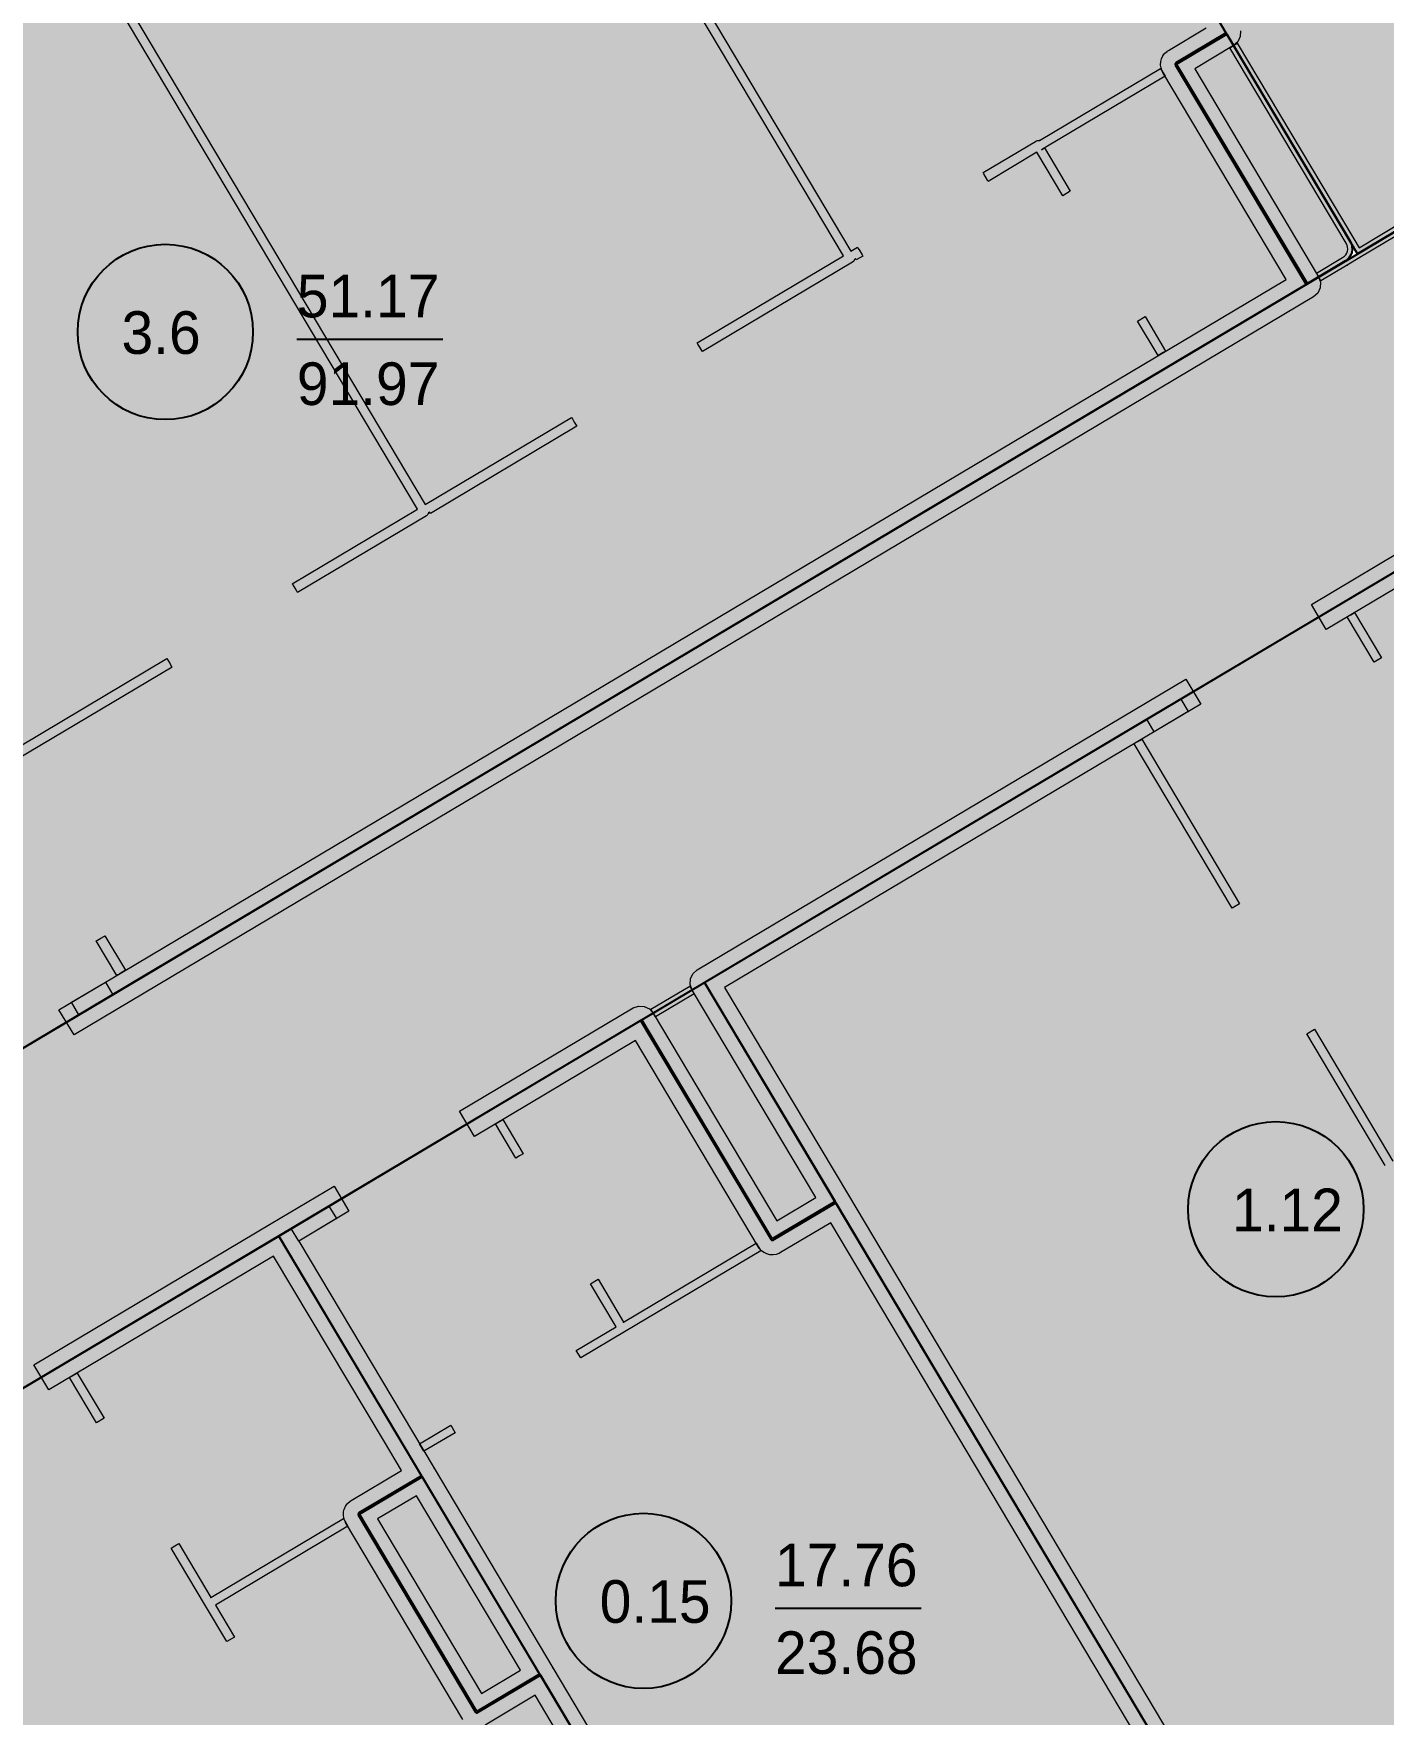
# Model space of a CAD drawing. Header units: millimetres. Extents: x 0 to 312583, y -208103 to 25097.
# Drawn here: x 122184 to 131423, y -75170 to -63664 of the extents above; entities that cross this region are included whole.
import ezdxf

# ---------------------------------------------------------------- set-up
doc = ezdxf.new("R2010")
doc.units = ezdxf.units.MM
doc.linetypes.add('Solid', pattern=[0])
for name, color, linetype, lineweight in [('Inner Walls', 5, 'Solid', 0), ('One-Bedroom Apartment', 151, 'Solid', 25), ('Room Objects', 47, 'Solid', 15), ('Room Walls', 47, 'Solid', 35), ('Service Area', 252, 'Solid', 25), ('Studio Apartment', 151, 'Solid', 25), ('Three-Bedroom Apartment', 250, 'Solid', 25), ('Two-Bedroom Apartment', 1, 'Solid', 35)]:
    doc.layers.add(name, color=color, linetype=linetype, lineweight=lineweight)
doc.styles.add('Dialog.plain', font='Dialog.plain')

msp = doc.modelspace()

# ---------------------------------------------------------------- hatches: boundary and pattern name
at = {"layer": 'One-Bedroom Apartment', "linetype": 'Solid', "lineweight": 25}
msp.add_hatch(color=250, dxfattribs=at).paths.add_polyline_path([(126777, -70159), (129692, -68424), (132607, -66688), (133583, -68329), (133154, -68585), (133152, -68586), (133151, -68588), (133150, -68589), (133149, -68591), (133149, -68593), (133149, -68595), (133150, -68597), (133150, -68599), (133954, -69948), (133955, -69950), (133956, -69951), (133958, -69952), (133960, -69953), (133962, -69953), (133964, -69953), (133966, -69952), (133968, -69952), (134397, -69696), (136177, -72686), (133263, -74421), (130348, -76157)], flags=0)
at = {"layer": 'Room Objects', "linetype": 'Solid', "lineweight": 0}
for points in [[(129855, -68443), (129804, -68357), (129804, -68357), (130036, -68219), (130087, -68305), (130087, -68305)], [(122676, -70157), (122727, -70243), (122727, -70243), (122495, -70381), (122444, -70295)], [(123999, -71930), (123948, -71844), (123948, -71844), (124206, -71690), (124257, -71776), (124257, -71776)]]:
    msp.add_hatch(color=5, dxfattribs=at).paths.add_polyline_path(points, flags=0)
at = {"layer": 'Service Area', "linetype": 'Solid', "lineweight": 25}
for points in [[(151986, -52823), (153009, -54541), (120948, -73630), (119925, -71911)], [(127676, -59173), (127676, -59173), (128013, -58973), (130927, -57237), (134498, -63235), (131583, -64970), (131246, -65171)], [(130008, -63873), (130352, -63668), (131195, -65085), (131204, -65103), (131208, -65122), (131209, -65141), (131206, -65161), (131200, -65179), (131189, -65196), (131176, -65210), (131160, -65222), (130903, -65375)], [(127240, -71915), (126347, -70415), (126777, -70159), (127670, -71659)], [(124415, -73800), (124844, -73544), (125648, -74894), (125218, -75150)]]:
    msp.add_hatch(color=254, dxfattribs=at).paths.add_polyline_path(points, flags=0)
at = {"layer": 'Studio Apartment', "linetype": 'Solid', "lineweight": 25}
msp.add_hatch(color=252, dxfattribs=at).paths.add_polyline_path([(123862, -71895), (126339, -70420), (126339, -70420), (127232, -71920), (127233, -71921), (127234, -71923), (127236, -71924), (127238, -71924), (127240, -71924), (127242, -71924), (127243, -71924), (127245, -71923), (127675, -71667), (130348, -76157), (127433, -77892)], flags=0)
at = {"layer": 'Three-Bedroom Apartment', "linetype": 'Solid', "lineweight": 25}
msp.add_hatch(color=150, dxfattribs=at).paths.add_polyline_path([(116353, -65914), (119268, -64179), (122183, -62443), (125098, -60708), (127676, -59173), (130347, -63659), (130347, -63659), (130003, -63864), (130001, -63865), (130000, -63867), (129999, -63868), (129998, -63870), (129998, -63872), (129998, -63874), (129999, -63876), (129999, -63878), (130894, -65380), (128669, -66705), (125754, -68441), (122839, -70176), (120363, -71650), (120363, -71650), (118578, -68652), (118576, -68650), (118575, -68649), (118573, -68648), (118571, -68647), (118570, -68647), (118568, -68647), (118566, -68648), (118564, -68649), (118134, -68904), (118134, -68905)], flags=0)
at = {"layer": 'Two-Bedroom Apartment', "linetype": 'Solid', "lineweight": 25}
msp.add_hatch(color=151, dxfattribs=at).paths.add_polyline_path([(113439, -67650), (116353, -65914), (120436, -72771), (120948, -73630), (123862, -71895), (124839, -73536), (124410, -73791), (124408, -73793), (124407, -73794), (124406, -73796), (124405, -73798), (124405, -73799), (124405, -73801), (124405, -73803), (124406, -73805), (125209, -75155), (125211, -75156), (125212, -75158), (125214, -75159), (125215, -75159), (125217, -75160), (125219, -75159), (125221, -75159), (125223, -75158), (125653, -74902), (125653, -74902), (127433, -77892), (124518, -79628), (121603, -81363), (121603, -81363), (117493, -74459), (117508, -74468), (117509, -74469), (117528, -74476), (117530, -74476), (117549, -74479), (117551, -74479), (117571, -74478), (117573, -74478), (117592, -74473), (117594, -74473), (117611, -74464), (117612, -74464), (117870, -74310), (117871, -74309), (117873, -74308), (117874, -74306), (117874, -74304), (117875, -74302), (117875, -74300), (117874, -74298), (117873, -74297), (116545, -72065), (116544, -72064), (116542, -72062), (116541, -72061), (116539, -72061), (116537, -72060), (116535, -72060), (116533, -72061), (116531, -72062), (116187, -72266), (116187, -72266)], flags=0)

# ---------------------------------------------------------------- linework, layer by layer
at = {"layer": 'Inner Walls', "color": 47, "linetype": 'Solid', "lineweight": 15}
for p, q in [((129952, -63778), (130209, -63625)), ((130398, -63745), (130132, -63904)), ((130427, -63719), (130398, -63745)), ((130443, -63684), (130427, -63719)), ((130445, -63645), (130443, -63684)), ((129898, -63877), (129899, -63857)), ((129899, -63855), (129904, -63836)), ((129899, -63857), (129899, -63855)), ((129904, -63836), (129905, -63834)), ((129905, -63834), (129913, -63817)), ((129913, -63817), (129914, -63815)), ((129914, -63815), (129926, -63799)), ((129926, -63799), (129927, -63798)), ((129927, -63798), (129942, -63785)), ((129942, -63785), (129944, -63783)), ((129944, -63783), (129952, -63778)), ((129898, -63879), (129898, -63877)), ((129901, -63898), (129898, -63879)), ((129901, -63900), (129901, -63898)), ((129908, -63918), (129901, -63900)), ((129909, -63920), (129908, -63918)), ((129913, -63929), (129909, -63920)), ((130757, -65346), (129913, -63929)), ((130132, -63904), (130980, -65329)), ((128618, -66620), (130757, -65346)), ((130980, -65329), (130993, -65366)), ((130945, -65466), (125805, -68527)), ((130974, -65440), (130945, -65466)), ((130991, -65405), (130974, -65440)), ((130993, -65366), (130991, -65405)), ((122788, -70090), (128618, -66620)), ((130930, -67571), (132555, -66603)), ((132572, -66826), (131032, -67742)), ((131032, -67742), (130930, -67571)), ((126726, -70073), (130070, -68082)), ((130070, -68082), (130173, -68254)), ((130173, -68254), (129743, -68510)), ((125805, -68527), (122461, -70518)), ((129743, -68510), (126914, -70194)), ((126697, -70100), (126726, -70073)), ((122358, -70346), (122788, -70090)), ((126678, -70174), (126680, -70135)), ((126691, -70211), (126678, -70174)), ((126680, -70135), (126697, -70100)), ((127538, -71632), (126691, -70211)), ((126914, -70194), (127761, -71616)), ((122461, -70518), (122358, -70346)), ((125100, -71041), (126288, -70334)), ((126288, -70334), (126324, -70321)), ((126324, -70321), (126363, -70323)), ((126363, -70323), (126399, -70340)), ((126399, -70340), (126425, -70369)), ((126425, -70369), (127271, -71791)), ((126304, -70557), (125202, -71213)), ((127146, -71971), (126304, -70557)), ((125202, -71213), (125100, -71041)), ((123811, -71809), (124241, -71553)), ((124241, -71553), (124343, -71725)), ((127271, -71791), (127538, -71632)), ((127761, -71616), (130306, -75891)), ((124343, -71725), (123999, -71930)), ((122186, -72776), (123811, -71809)), ((127640, -71804), (127296, -72009)), ((130134, -75993), (127640, -71804)), ((123999, -71930), (124925, -73485)), ((127151, -71979), (127146, -71971)), ((127152, -71981), (127151, -71979)), ((127165, -71995), (127152, -71981)), ((127167, -71996), (127165, -71995)), ((127182, -72008), (127167, -71996)), ((127184, -72009), (127182, -72008)), ((127202, -72018), (127184, -72009)), ((127204, -72018), (127202, -72018)), ((127223, -72023), (127204, -72018)), ((127225, -72023), (127223, -72023)), ((127244, -72024), (127225, -72023)), ((127246, -72024), (127244, -72024)), ((127266, -72021), (127246, -72024)), ((127267, -72021), (127266, -72021)), ((127286, -72014), (127267, -72021)), ((127288, -72014), (127286, -72014)), ((127296, -72009), (127288, -72014)), ((123827, -72032), (122288, -72948)), ((124585, -73304), (123827, -72032)), ((122288, -72948), (122186, -72776)), ((124702, -73501), (124585, -73304)), ((124358, -73705), (124702, -73501)), ((124925, -73485), (125739, -74851)), ((124312, -73762), (124320, -73744)), ((124320, -73744), (124321, -73742)), ((124321, -73742), (124333, -73727)), ((124333, -73727), (124334, -73725)), ((124334, -73725), (124349, -73712)), ((124349, -73712), (124350, -73711)), ((124350, -73711), (124358, -73705)), ((124804, -73673), (124538, -73831)), ((125516, -74868), (124804, -73673)), ((124305, -73804), (124306, -73785)), ((124305, -73806), (124305, -73804)), ((124308, -73825), (124305, -73806)), ((124306, -73783), (124311, -73764)), ((124306, -73785), (124306, -73783)), ((124308, -73827), (124308, -73825)), ((124315, -73846), (124308, -73827)), ((124311, -73764), (124312, -73762)), ((124316, -73848), (124315, -73846)), ((124320, -73856), (124316, -73848)), ((125123, -75206), (124320, -73856)), ((124538, -73831), (125249, -75026)), ((125249, -75026), (125516, -74868)), ((125739, -74851), (127391, -77626)), ((125618, -75039), (125274, -75244)), ((127219, -77729), (125618, -75039))]:
    msp.add_line(p, q, dxfattribs=at)
for p in [(124925, -73485), (125739, -74851)]:
    msp.add_point(p, dxfattribs=at)
at = {"layer": 'One-Bedroom Apartment', "color": 250, "linetype": 'Solid', "lineweight": 25}
for p, q in [((129692, -68424), (132607, -66688)), ((126777, -70159), (129692, -68424)), ((130348, -76157), (126777, -70159))]:
    msp.add_line(p, q, dxfattribs=at)
at = {"layer": 'Room Objects', "color": 0, "linetype": 'Solid', "lineweight": 0}
for p, q in [((129804, -68357), (130036, -68219)), ((130036, -68219), (130087, -68305)), ((130087, -68305), (129855, -68443)), ((129855, -68443), (129804, -68357)), ((122444, -70295), (122676, -70157)), ((122676, -70157), (122727, -70243)), ((122495, -70381), (122444, -70295)), ((122727, -70243), (122495, -70381)), ((123948, -71844), (124206, -71690)), ((124257, -71776), (123999, -71930)), ((124206, -71690), (124257, -71776)), ((123999, -71930), (123948, -71844))]:
    msp.add_line(p, q, dxfattribs=at)
for p in [(130087, -68305), (129804, -68357), (122727, -70243), (124257, -71776), (123948, -71844)]:
    msp.add_point(p, dxfattribs=at)
at = {"layer": 'Room Walls', "color": 47, "linetype": 'Solid', "lineweight": 9}
for p, q in [((127728, -65184), (125200, -60938)), ((125252, -60907), (127779, -65153)), ((124813, -66919), (122285, -62674)), ((122337, -62643), (124864, -66888)), ((133972, -63583), (131262, -65196)), ((130372, -63761), (130423, -63730)), ((130423, -63730), (131221, -65069)), ((131169, -65099), (130372, -63761)), ((129070, -64396), (129898, -63903)), ((129929, -63955), (129113, -64441)), ((129898, -63903), (129929, -63955)), ((128684, -64614), (129042, -64401)), ((129042, -64401), (129045, -64400)), ((129045, -64400), (129047, -64399)), ((129047, -64399), (129052, -64397)), ((129052, -64397), (129054, -64396)), ((129054, -64396), (129060, -64395)), ((129060, -64395), (129062, -64395)), ((129062, -64395), (129068, -64396)), ((129068, -64396), (129070, -64396)), ((129052, -64476), (128719, -64675)), ((129229, -64773), (129052, -64476)), ((129082, -64459), (129104, -64446)), ((129101, -64448), (129082, -64459)), ((129104, -64446), (129101, -64448)), ((129113, -64441), (129104, -64446)), ((129104, -64446), (129280, -64742)), ((128689, -64623), (128684, -64614)), ((128714, -64666), (128689, -64623)), ((128719, -64675), (128714, -64666)), ((129280, -64742), (129229, -64773)), ((131257, -65130), (131568, -64944)), ((127779, -65153), (127824, -65126)), ((127824, -65126), (127829, -65135)), ((131175, -65113), (131169, -65099)), ((131178, -65126), (131175, -65113)), ((131179, -65140), (131178, -65126)), ((131221, -65069), (131257, -65130)), ((126726, -65780), (127728, -65184)), ((127789, -65228), (126762, -65840)), ((127798, -65221), (127789, -65228)), ((127803, -65210), (127798, -65221)), ((127810, -65204), (127803, -65209)), ((127803, -65209), (127803, -65210)), ((127815, -65213), (127810, -65204)), ((127860, -65186), (127815, -65213)), ((127829, -65135), (127839, -65150)), ((127839, -65150), (127855, -65178)), ((127855, -65178), (127860, -65186)), ((130965, -65304), (131144, -65197)), ((131144, -65197), (131156, -65188)), ((131156, -65188), (131165, -65178)), ((131165, -65178), (131172, -65166)), ((131172, -65166), (131177, -65153)), ((131262, -65196), (131176, -65248)), ((131177, -65153), (131179, -65140)), ((130995, -65355), (130965, -65304)), ((131176, -65248), (130995, -65355)), ((129740, -65632), (129792, -65601)), ((129881, -65868), (129740, -65632)), ((129792, -65601), (129932, -65837)), ((126731, -65789), (126726, -65780)), ((126744, -65811), (126731, -65789)), ((126757, -65832), (126744, -65811)), ((126762, -65840), (126757, -65832)), ((129915, -65847), (129881, -65868)), ((129932, -65837), (129915, -65847)), ((124864, -66888), (125867, -66292)), ((125902, -66352), (124900, -66948)), ((125867, -66292), (125872, -66300)), ((125872, -66300), (125885, -66323)), ((125885, -66323), (125897, -66343)), ((125897, -66343), (125902, -66352)), ((123955, -67430), (124813, -66919)), ((124874, -66964), (123991, -67490)), ((124883, -66956), (124874, -66964)), ((124888, -66945), (124883, -66956)), ((124895, -66940), (124888, -66944)), ((124888, -66944), (124888, -66945)), ((124900, -66948), (124895, -66940)), ((123960, -67438), (123955, -67430)), ((123974, -67461), (123960, -67438)), ((123986, -67481), (123974, -67461)), ((123991, -67490), (123986, -67481)), ((131175, -67657), (131200, -67642)), ((131359, -67967), (131175, -67657)), ((131200, -67642), (131226, -67627)), ((131226, -67627), (131410, -67936)), ((121950, -68624), (123096, -67941)), ((123132, -68001), (121985, -68684)), ((123096, -67941), (123118, -67979)), ((123118, -67979), (123127, -67993)), ((123127, -67993), (123132, -68001)), ((131410, -67936), (131359, -67967)), ((129716, -68523), (129743, -68510)), ((129717, -68525), (129716, -68523)), ((130387, -69651), (129717, -68525)), ((129743, -68510), (129756, -68502)), ((129756, -68502), (129769, -68494)), ((129769, -68494), (130439, -69620)), ((130439, -69620), (130387, -69651)), ((122644, -69856), (122664, -69844)), ((122664, -69844), (122673, -69839)), ((122673, -69839), (122814, -70075)), ((122613, -69875), (122622, -69869)), ((122754, -70111), (122613, -69875)), ((122622, -69869), (122644, -69856)), ((122762, -70106), (122754, -70111)), ((122776, -70097), (122762, -70106)), ((122814, -70075), (122776, -70097)), ((126409, -70343), (126676, -70185)), ((126676, -70185), (126706, -70236)), ((126706, -70236), (126440, -70395)), ((126440, -70395), (126409, -70343)), ((130899, -70510), (130951, -70479)), ((131436, -71412), (130899, -70510)), ((130951, -70479), (131488, -71382)), ((125345, -71128), (125397, -71098)), ((125397, -71098), (125536, -71332)), ((125484, -71362), (125345, -71128)), ((125536, -71332), (125510, -71347)), ((125510, -71347), (125484, -71362)), ((126223, -72485), (127130, -71945)), ((127161, -71997), (126228, -72552)), ((127130, -71945), (127161, -71997)), ((125996, -72222), (126048, -72191)), ((126171, -72516), (125996, -72222)), ((126048, -72191), (126223, -72485)), ((125898, -72679), (126171, -72516)), ((126228, -72552), (125929, -72730)), ((125929, -72730), (125898, -72679)), ((122431, -72863), (122483, -72833)), ((122483, -72833), (122667, -73142)), ((122615, -73173), (122431, -72863)), ((122667, -73142), (122615, -73173)), ((124826, -73317), (125039, -73190)), ((125069, -73242), (124856, -73369)), ((125039, -73190), (125069, -73242)), ((124856, -73369), (124826, -73317)), ((123398, -74370), (124305, -73830)), ((124305, -73830), (124336, -73882)), ((124336, -73882), (123429, -74422)), ((123127, -74032), (123152, -74017)), ((123362, -74427), (123127, -74032)), ((123152, -74017), (123178, -74001)), ((123178, -74001), (123398, -74370)), ((123507, -74672), (123362, -74427)), ((123429, -74422), (123559, -74641)), ((123559, -74641), (123507, -74672))]:
    msp.add_line(p, q, dxfattribs=at)
for p in [(129070, -64396), (131176, -65248), (126223, -72485), (123398, -74370)]:
    msp.add_point(p, dxfattribs=at)
at = {"layer": 'Service Area', "color": 254, "linetype": 'Solid', "lineweight": 25}
for p, q in [((119925, -71911), (151986, -52823)), ((153009, -54541), (120948, -73630)), ((131246, -65171), (127676, -59173)), ((130008, -63873), (130352, -63668)), ((130352, -63668), (131195, -65085)), ((130903, -65375), (130008, -63873)), ((131583, -64970), (131246, -65171)), ((131195, -65085), (131204, -65103)), ((131204, -65103), (131208, -65122)), ((131208, -65122), (131209, -65141)), ((131160, -65222), (130903, -65375)), ((131176, -65210), (131160, -65222)), ((131189, -65196), (131176, -65210)), ((131200, -65179), (131189, -65196)), ((131206, -65161), (131200, -65179)), ((131209, -65141), (131206, -65161)), ((126347, -70415), (126777, -70159)), ((126777, -70159), (127670, -71659)), ((127240, -71915), (126347, -70415)), ((127670, -71659), (127240, -71915)), ((124415, -73800), (124844, -73544)), ((124844, -73544), (125648, -74894)), ((125218, -75150), (124415, -73800)), ((125648, -74894), (125218, -75150))]:
    msp.add_line(p, q, dxfattribs=at)
at = {"layer": 'Studio Apartment', "color": 252, "linetype": 'Solid', "lineweight": 25}
for p, q in [((123862, -71895), (126339, -70420)), ((126339, -70420), (127232, -71920)), ((127245, -71923), (127675, -71667)), ((127675, -71667), (130348, -76157)), ((127433, -77892), (123862, -71895)), ((127232, -71920), (127233, -71921)), ((127233, -71921), (127234, -71923)), ((127234, -71923), (127236, -71924)), ((127236, -71924), (127238, -71924)), ((127238, -71924), (127240, -71924)), ((127240, -71924), (127242, -71924)), ((127242, -71924), (127243, -71924)), ((127243, -71924), (127245, -71923))]:
    msp.add_line(p, q, dxfattribs=at)
msp.add_point((126339, -70420), dxfattribs=at)
at = {"layer": 'Three-Bedroom Apartment', "color": 150, "linetype": 'Solid', "lineweight": 25}
for p, q in [((130347, -63659), (130003, -63864)), ((129999, -63868), (129998, -63870)), ((129998, -63870), (129998, -63872)), ((129998, -63872), (129998, -63874)), ((129998, -63874), (129999, -63876)), ((130000, -63867), (129999, -63868)), ((129999, -63876), (129999, -63878)), ((129999, -63878), (130894, -65380)), ((130001, -63865), (130000, -63867)), ((130003, -63864), (130001, -63865)), ((130894, -65380), (128669, -66705)), ((128669, -66705), (125754, -68441)), ((125754, -68441), (122839, -70176)), ((122839, -70176), (120363, -71650))]:
    msp.add_line(p, q, dxfattribs=at)
at = {"layer": 'Three-Bedroom Apartment', "color": 7, "linetype": 'Solid', "lineweight": 25}
for p, q in [((123986, -65756), (124986, -65756)), ((127259, -74443), (128259, -74443))]:
    msp.add_line(p, q, dxfattribs=at)
for centre in [(123086, -65706), (130687, -71712), (126359, -74393)]:
    msp.add_circle(centre, 600, dxfattribs=at)
at = {"layer": 'Two-Bedroom Apartment', "color": 151, "linetype": 'Solid', "lineweight": 25}
for p, q in [((120948, -73630), (123862, -71895)), ((123862, -71895), (124839, -73536)), ((124839, -73536), (124410, -73791)), ((124406, -73796), (124405, -73798)), ((124405, -73798), (124405, -73799)), ((124405, -73799), (124405, -73801)), ((124405, -73801), (124405, -73803)), ((124405, -73803), (124406, -73805)), ((124407, -73794), (124406, -73796)), ((124406, -73805), (125209, -75155)), ((124408, -73793), (124407, -73794)), ((124410, -73791), (124408, -73793)), ((125223, -75158), (125653, -74902)), ((125653, -74902), (127433, -77892)), ((125209, -75155), (125211, -75156)), ((125211, -75156), (125212, -75158)), ((125212, -75158), (125214, -75159)), ((125214, -75159), (125215, -75159)), ((125215, -75159), (125217, -75160)), ((125217, -75160), (125219, -75159)), ((125219, -75159), (125221, -75159)), ((125221, -75159), (125223, -75158))]:
    msp.add_line(p, q, dxfattribs=at)
msp.add_point((125653, -74902), dxfattribs=at)

# ---------------------------------------------------------------- texts
at = {"layer": 'Three-Bedroom Apartment', "color": 7, "linetype": 'Solid', "lineweight": 25, "style": 'Dialog.plain'}
for s, p in [('51.17', (123986, -65606)), ('3.6', (122786, -65856)), ('91.97', (123986, -66206)), ('1.12', (130387, -71862)), ('17.76', (127259, -74293)), ('0.15', (126059, -74543)), ('23.68', (127259, -74893))]:
    msp.add_text(s, height=291.6, dxfattribs=at).set_placement(p)

doc.saveas('drawing.dxf')
